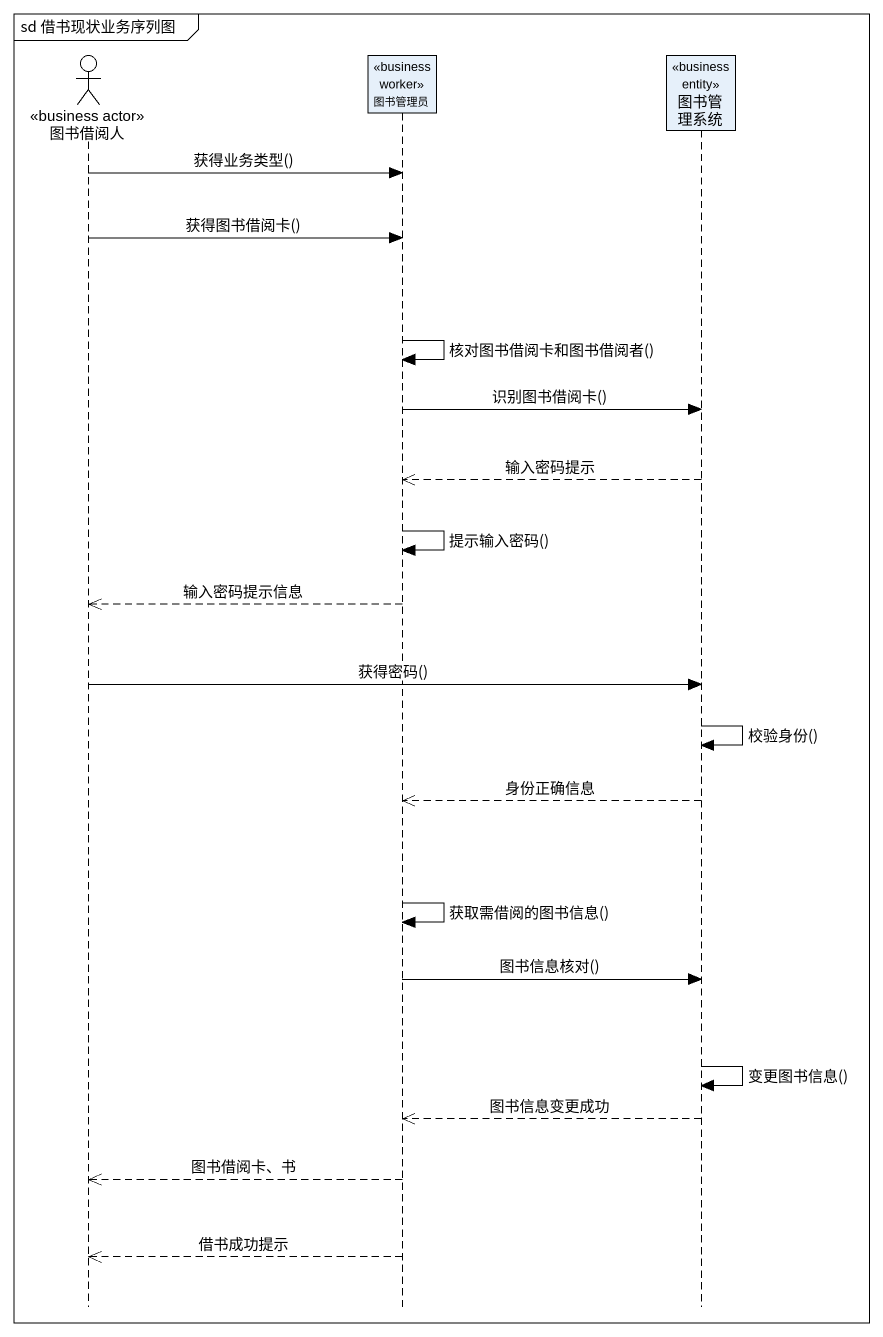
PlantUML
@startuml
mainframe sd 借书现状业务序列图
hide footbox
actor 图书借阅人 <<business actor>>
participant 图书管理员 <<business worker>>
participant 图书管理系统 <<business entity>>

图书借阅人 -> 图书管理员 : 获得业务类型()
图书借阅人 -> 图书管理员 : 获得图书借阅卡()
图书管理员 -> 图书管理员 : 核对图书借阅卡和图书借阅者()
图书管理员 -> 图书管理系统 : 识别图书借阅卡()
图书管理系统 -->> 图书管理员 : 输入密码提示
图书管理员 -> 图书管理员 : 提示输入密码()
图书管理员 -->> 图书借阅人 : 输入密码提示信息
图书借阅人 -> 图书管理系统 : 获得密码()
图书管理系统 -> 图书管理系统 : 校验身份()
图书管理系统 -->> 图书管理员 : 身份正确信息
图书管理员 -> 图书管理员 : 获取需借阅的图书信息()
图书管理员 -> 图书管理系统 : 图书信息核对()
图书管理系统 -> 图书管理系统 : 变更图书信息()
图书管理系统 -->> 图书管理员 : 图书信息变更成功
图书管理员 -->> 图书借阅人 : 图书借阅卡、书
图书管理员 -->> 图书借阅人 : 借书成功提示
@enduml
